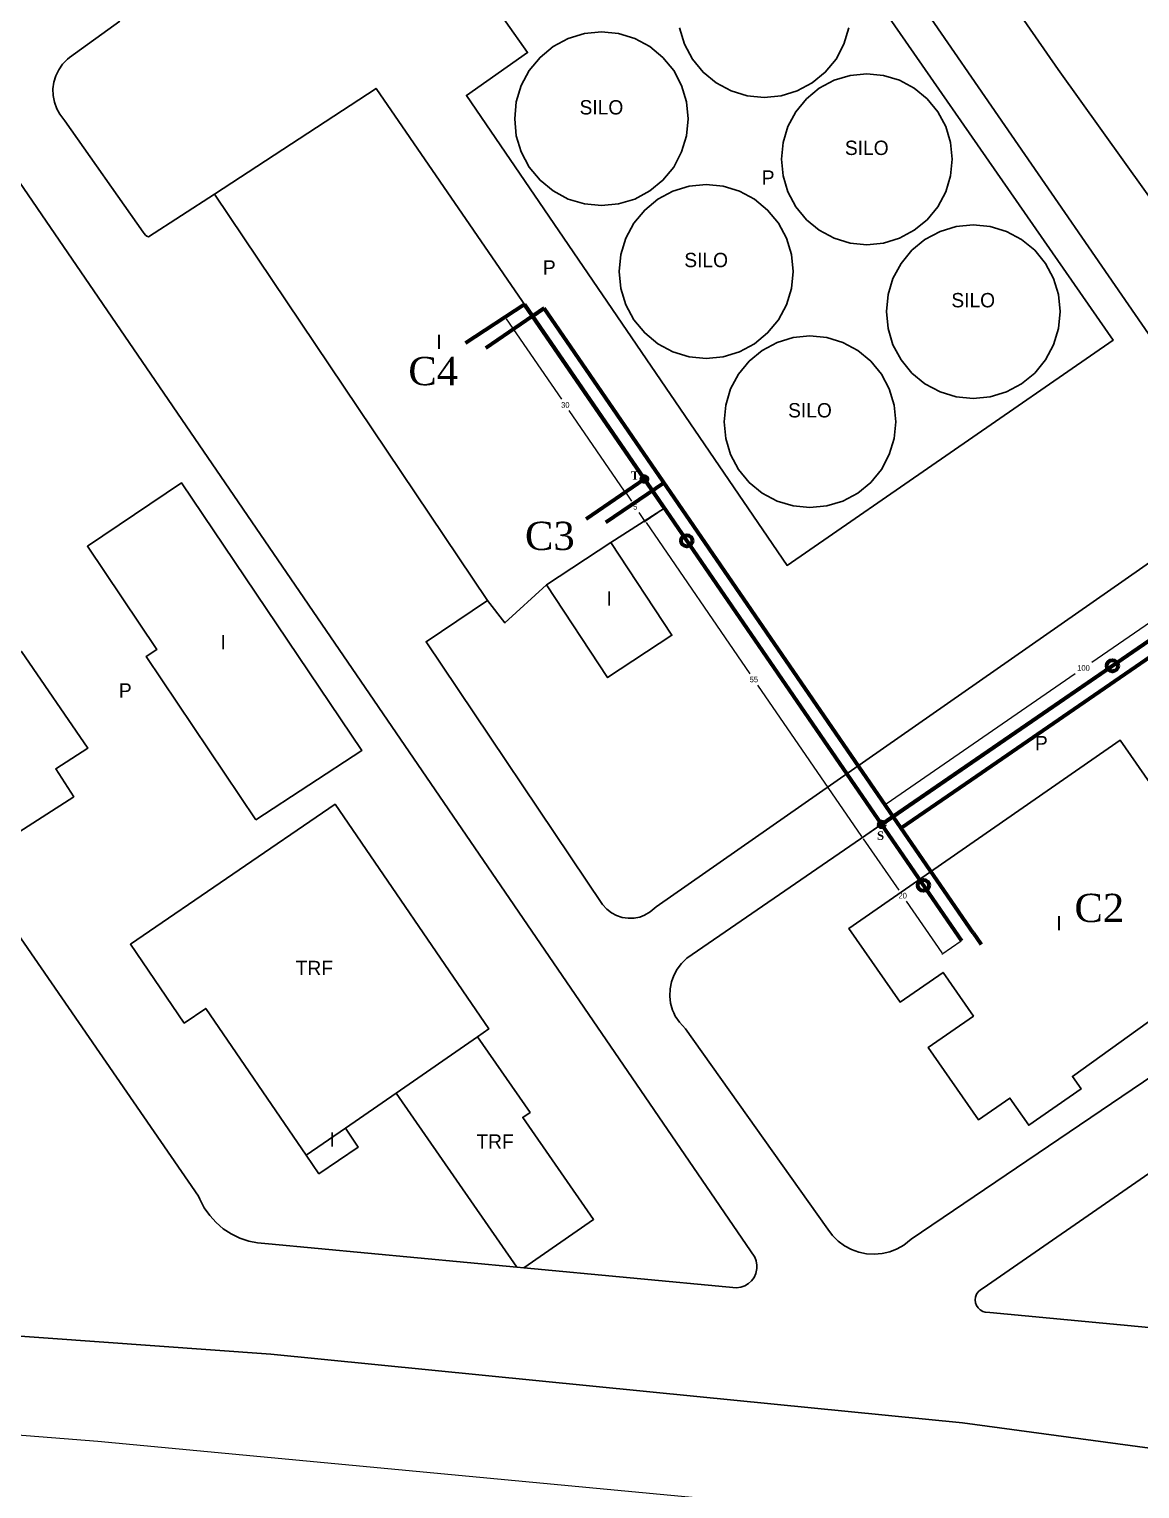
# Model space of a CAD drawing. Header units: metres. Extents: x 7469.1 to 7503.2, y 115256.8 to 115284.8.
# Drawn here: x 7485.73 to 7489.66, y 115266.85 to 115272.01 of the extents above; entities that cross this region are included whole.
import ezdxf
from ezdxf.enums import TextEntityAlignment as Align

# ---------------------------------------------------------------- set-up
doc = ezdxf.new("R2010")
doc.units = ezdxf.units.M
doc.header["$LTSCALE"] = 25.4
doc.layers.get('Defpoints').update_dxf_attribs({"linetype": 'CONTINUOUS'})
for name, color, linetype, lineweight in [('CAPA DE TEXTOS', 250, 'CONTINUOUS', 70), ('CONSTRUCCION', 255, 'CONTINUOUS', 30), ('Texto', 7, 'CONTINUOUS', 13)]:
    doc.layers.add(name, color=color, linetype=linetype, lineweight=lineweight)
for name, color, linetype, lineweight, true_color in [('Cotas', 3, 'CONTINUOUS', 18, 0x00ff00), ('Línea de condensado', 150, 'CONTINUOUS', 70, 0x007fff), ('Línea de vapor', 20, 'CONTINUOUS', 70, 0xff3f00)]:
    doc.layers.add(name, color=color, linetype=linetype, lineweight=lineweight, true_color=true_color)
doc.layers.add('PARCELA', color=7, linetype='CONTINUOUS')
doc.layers.add('SUBPARCELA', color=255, linetype='CONTINUOUS')
doc.layers.add('TXTCONSTRU', color=7, linetype='CONTINUOUS', true_color=0xbababa)
doc.styles.add('TMR  1.5mm', font='times.ttf')
doc.styles.add('TMR  1.8 mm Negrita', font='timesbd.ttf')
doc.dimstyles.new('Annotative', dxfattribs={"dimscale": 0.001, "dimtxt": 20, "dimasz": 4.572, "dimexe": 4.572, "dimexo": 1.5875, "dimgap": 10, "dimtad": 0, "dimtih": 1, "dimtoh": 1, "dimdec": 4, "dimzin": 0, "dimdsep": 46, "dimtxsty": 'Standard', "dimcen": 2.286, "dimadec": 0, "dimazin": 0, "dimtfac": 1, "dimtdec": 4, "dimtofl": 0, "dimtmove": 0, "dimatfit": 3, "dimfxl": 25.4, "dimtolj": 1, "dimtzin": 0, "dimarcsym": 0})
pattern_1 = [(0, (0, 0), (0, 6.985), [5.08, -1.905]), (90, (0, 0), (-6.985, 4e-16), [5.08, -1.905])]

# ---------------------------------------------------------------- blocks, each defined once
blk = doc.blocks.new('*D0')
at = {"layer": 'Cotas', "color": 0, "linetype": 'Continuous', "lineweight": -2, "transparency": 16777216}
for p, q in [((7487.9761, 115270.3172), (7487.9058, 115270.2689)), ((7487.9122, 115270.2677), (7488.2804, 115269.7315)), ((7488.6762, 115269.1554), (7488.3079, 115269.6915)), ((7488.7453, 115269.1973), (7488.675, 115269.149))]:
    blk.add_line(p, q, dxfattribs=at)
at = {"layer": 'Cotas', "color": 0, "linetype": 'Continuous', "transparency": 16777216}
for points in [[(7487.9128, 115270.2682), (7487.9116, 115270.2673), (7487.9096, 115270.2715)], [(7488.6768, 115269.1558), (7488.6755, 115269.1549), (7488.6787, 115269.1516)]]:
    blk.add_solid(points, dxfattribs=at)
at = {"layer": 'Defpoints', "color": 0, "linetype": 'Continuous', "transparency": 16777216}
for p in [(7487.9774, 115270.3181), (7487.9096, 115270.2715), (7488.7466, 115269.1982)]:
    blk.add_point(p, dxfattribs=at)
at = {"layer": 'Cotas', "color": 0, "linetype": 'Continuous', "transparency": 16777216, "insert": (7488.2942, 115269.7115), "char_height": 0.02, "attachment_point": 5}
blk.add_mtext('\\A1;55', dxfattribs=at)
blk = doc.blocks.new('*D1')
at = {"layer": 'Cotas', "color": 0, "linetype": 'Continuous', "lineweight": -2, "transparency": 16777216}
for p, q in [((7487.9054, 115270.4202), (7487.835, 115270.3719)), ((7487.8414, 115270.3707), (7487.8605, 115270.3428)), ((7487.9763, 115270.3169), (7487.9059, 115270.2686)), ((7487.9071, 115270.275), (7487.888, 115270.3028))]:
    blk.add_line(p, q, dxfattribs=at)
at = {"layer": 'Cotas', "color": 0, "linetype": 'Continuous', "transparency": 16777216}
for points in [[(7487.842, 115270.3711), (7487.8407, 115270.3703), (7487.8388, 115270.3745)], [(7487.9077, 115270.2754), (7487.9065, 115270.2745), (7487.9097, 115270.2712)]]:
    blk.add_solid(points, dxfattribs=at)
at = {"layer": 'Defpoints', "color": 0, "linetype": 'Continuous', "transparency": 16777216}
for p in [(7487.9067, 115270.4211), (7487.8388, 115270.3745), (7487.9776, 115270.3178)]:
    blk.add_point(p, dxfattribs=at)
at = {"layer": 'Cotas', "color": 0, "linetype": 'Continuous', "transparency": 16777216, "insert": (7487.8742, 115270.3228), "char_height": 0.02, "attachment_point": 5}
blk.add_mtext('\\A1;5', dxfattribs=at)
blk = doc.blocks.new('*D2')
at = {"layer": 'Cotas', "color": 0, "linetype": 'Continuous', "lineweight": -2, "transparency": 16777216}
for p, q in [((7487.4794, 115271.0376), (7487.4104, 115270.9902)), ((7487.4167, 115270.989), (7487.6127, 115270.7036)), ((7487.8362, 115270.3782), (7487.6402, 115270.6636)), ((7487.904, 115270.4193), (7487.835, 115270.3719))]:
    blk.add_line(p, q, dxfattribs=at)
at = {"layer": 'Cotas', "color": 0, "linetype": 'Continuous', "transparency": 16777216}
for points in [[(7487.4174, 115270.9894), (7487.4161, 115270.9885), (7487.4141, 115270.9927)], [(7487.8368, 115270.3787), (7487.8355, 115270.3778), (7487.8388, 115270.3745)]]:
    blk.add_solid(points, dxfattribs=at)
at = {"layer": 'Defpoints', "color": 0, "linetype": 'Continuous', "transparency": 16777216}
for p in [(7487.4141, 115270.9927), (7487.4807, 115271.0385), (7487.9054, 115270.4202)]:
    blk.add_point(p, dxfattribs=at)
at = {"layer": 'Cotas', "color": 0, "linetype": 'Continuous', "transparency": 16777216, "insert": (7487.6265, 115270.6836), "char_height": 0.02, "attachment_point": 5}
blk.add_mtext('\\A1;30', dxfattribs=at)
blk = doc.blocks.new('*D3')
at = {"layer": 'Cotas', "color": 0, "linetype": 'Continuous', "lineweight": -2, "transparency": 16777216}
for p, q in [((7490.1607, 115270.2327), (7489.4906, 115269.7721)), ((7490.1927, 115270.1942), (7490.1618, 115270.2391)), ((7488.7624, 115269.2715), (7489.4324, 115269.7321)), ((7488.7869, 115269.2278), (7488.756, 115269.2727))]:
    blk.add_line(p, q, dxfattribs=at)
at = {"layer": 'Cotas', "color": 0, "linetype": 'Continuous', "transparency": 16777216}
for points in [[(7490.1602, 115270.2333), (7490.1611, 115270.2321), (7490.1644, 115270.2353)], [(7488.7619, 115269.2722), (7488.7628, 115269.2709), (7488.7586, 115269.2689)]]:
    blk.add_solid(points, dxfattribs=at)
at = {"layer": 'Defpoints', "color": 0, "linetype": 'Continuous', "transparency": 16777216}
for p in [(7490.1936, 115270.1929), (7488.7586, 115269.2689), (7488.7878, 115269.2265)]:
    blk.add_point(p, dxfattribs=at)
at = {"layer": 'Cotas', "color": 0, "linetype": 'Continuous', "transparency": 16777216, "insert": (7489.4615, 115269.7521), "char_height": 0.02, "attachment_point": 5}
blk.add_mtext('\\A1;100', dxfattribs=at)
blk = doc.blocks.new('*D6')
at = {"layer": 'Cotas', "color": 0, "linetype": 'Continuous', "lineweight": -2, "transparency": 16777216}
for p, q in [((7488.744, 115269.1964), (7488.6751, 115269.1488)), ((7488.6815, 115269.1476), (7488.8073, 115268.9658)), ((7488.9607, 115268.7439), (7488.8349, 115268.9258)), ((7489.0283, 115268.7851), (7488.9595, 115268.7375))]:
    blk.add_line(p, q, dxfattribs=at)
at = {"layer": 'Cotas', "color": 0, "linetype": 'Continuous', "transparency": 16777216}
for points in [[(7488.6821, 115269.1481), (7488.6809, 115269.1472), (7488.6789, 115269.1514)], [(7488.9613, 115268.7443), (7488.96, 115268.7435), (7488.9633, 115268.7401)]]:
    blk.add_solid(points, dxfattribs=at)
at = {"layer": 'Defpoints', "color": 0, "linetype": 'Continuous', "transparency": 16777216}
for p in [(7488.7453, 115269.1973), (7488.6789, 115269.1514), (7489.0296, 115268.786)]:
    blk.add_point(p, dxfattribs=at)
at = {"layer": 'Cotas', "color": 0, "linetype": 'Continuous', "transparency": 16777216, "insert": (7488.8211, 115268.9458), "char_height": 0.02, "attachment_point": 5}
blk.add_mtext('\\A1;20', dxfattribs=at)

msp = doc.modelspace()

# ---------------------------------------------------------------- hatches: boundary and pattern name
at = {"layer": 'CAPA DE TEXTOS', "linetype": 'Continuous'}
h = msp.add_hatch(dxfattribs=at)
h.set_pattern_fill('ANGLE', color=256)
h.set_pattern_definition(pattern_1)
edge = h.paths.add_edge_path()
edge.add_arc((7487.90666, 115270.42111), 0.01, 0, 360)
h = msp.add_hatch(dxfattribs=at)
h.set_pattern_fill('ANGLE', color=256)
h.set_pattern_definition(pattern_1)
edge = h.paths.add_edge_path()
edge.add_arc((7488.74657, 115269.19817), 0.01, 0, 360)

# ---------------------------------------------------------------- linework, layer by layer
for centre in [(7487.90666, 115270.42111), (7488.74657, 115269.19817)]:
    msp.add_circle(centre, 0.01, dxfattribs=at)
at = {"layer": 'CONSTRUCCION'}
for points in [[(7488.33289, 115273.36961), (7489.37174, 115271.87146), (7489.91014, 115271.12007), (7489.98244, 115271.01917), (7490.00154, 115271.00112), (7490.02377, 115270.98709)], [(7489.91014, 115271.12007), (7489.37174, 115271.87146), (7488.33289, 115273.36961)], [(7490.01168, 115270.4718), (7488.05791, 115273.30533)], [(7488.05791, 115273.30533), (7490.01168, 115270.4718)], [(7487.94805, 115272.57188), (7487.7893, 115272.79896), (7487.72885, 115272.75679), (7487.64097, 115272.88201), (7487.45223, 115272.74993), (7487.30568, 115272.65087), (7487.05091, 115272.47382), (7487.14489, 115272.33946), (7487.3293, 115272.46825), (7487.48195, 115272.25005), (7487.33971, 115272.15048), (7487.49287, 115271.93153), (7487.27647, 115271.7799), (7488.41185, 115270.11542), (7489.5668, 115270.9135), (7488.42049, 115272.56426), (7488.21298, 115272.42024), (7488.05575, 115272.64656), (7487.94805, 115272.57188)], [(7487.94805, 115272.57188), (7488.05575, 115272.64656), (7488.21298, 115272.42024), (7488.42049, 115272.56426), (7489.5668, 115270.9135), (7488.41185, 115270.11542), (7487.27647, 115271.7799), (7487.49287, 115271.93153), (7487.33971, 115272.15048), (7487.48195, 115272.25005), (7487.52412, 115272.18985), (7487.69861, 115272.31203), (7487.74459, 115272.24624), (7488.03416, 115272.44894), (7487.94805, 115272.57188)], [(7486.04914, 115272.0422), (7485.87032, 115271.91369), (7485.86364, 115271.90822), (7485.84622, 115271.89028), (7485.83254, 115271.87079), (7485.82214, 115271.84938), (7485.81527, 115271.82658), (7485.81209, 115271.803), (7485.8127, 115271.7792), (7485.81708, 115271.75579), (7485.82554, 115271.73221), (7485.83612, 115271.71316), (7485.85452, 115271.6896), (7486.13208, 115271.2959), (7486.13495, 115271.29092), (7486.14012, 115271.2849), (7486.14506, 115271.28152), (7486.15071, 115271.27955), (7486.38442, 115271.43039), (7487.35038, 115269.99071), (7487.1337, 115269.84515), (7487.75805, 115268.91488), (7487.77331, 115268.89796), (7487.78972, 115268.88511), (7487.80809, 115268.87524), (7487.82786, 115268.86866), (7487.84847, 115268.86558), (7487.86933, 115268.86605), (7487.89016, 115268.87015), (7487.90733, 115268.87645), (7487.92714, 115268.88823), (7487.94821, 115268.90634), (7490.01125, 115270.34621)], [(7486.38442, 115271.43039), (7486.15071, 115271.27955), (7486.14506, 115271.28152), (7486.14012, 115271.2849), (7486.13495, 115271.29092), (7486.13208, 115271.2959), (7485.85452, 115271.6896), (7485.83612, 115271.71316), (7485.82554, 115271.73221), (7485.81708, 115271.75579), (7485.8127, 115271.7792), (7485.81209, 115271.803), (7485.81527, 115271.82658), (7485.82214, 115271.84938), (7485.83254, 115271.87079), (7485.84622, 115271.89028), (7485.86364, 115271.90822), (7485.87032, 115271.91369), (7486.04914, 115272.0422)], [(7487.97192, 115271.91452), (7487.92544, 115271.95262), (7487.8721, 115271.98106), (7487.81444, 115271.99859), (7487.75449, 115272.00443), (7487.69455, 115271.99859), (7487.63689, 115271.98106), (7487.58381, 115271.95262), (7487.53707, 115271.91452), (7487.49897, 115271.86778), (7487.47052, 115271.81469), (7487.453, 115271.75704), (7487.44715, 115271.69709), (7487.453, 115271.63715), (7487.47052, 115271.57949), (7487.49897, 115271.52615), (7487.53707, 115271.47967), (7487.58381, 115271.44131), (7487.63689, 115271.41287), (7487.69455, 115271.39559), (7487.75449, 115271.3895), (7487.81444, 115271.39559), (7487.8721, 115271.41287), (7487.92544, 115271.44131), (7487.97192, 115271.47967), (7488.01027, 115271.52615), (7488.03847, 115271.57949), (7488.05599, 115271.63715), (7488.06209, 115271.69709), (7488.05599, 115271.75704), (7488.03847, 115271.81469), (7488.01027, 115271.86778), (7487.97192, 115271.91452)], [(7487.97192, 115271.91452), (7488.01027, 115271.86778), (7488.03847, 115271.81469), (7488.05599, 115271.75704), (7488.06209, 115271.69709), (7488.05599, 115271.63715), (7488.03847, 115271.57949), (7488.01027, 115271.52615), (7487.97192, 115271.47967), (7487.92544, 115271.44131), (7487.8721, 115271.41287), (7487.81444, 115271.39559), (7487.75449, 115271.3895), (7487.69455, 115271.39559), (7487.63689, 115271.41287), (7487.58381, 115271.44131), (7487.53707, 115271.47967), (7487.49897, 115271.52615), (7487.47052, 115271.57949), (7487.453, 115271.63715), (7487.44715, 115271.69709), (7487.453, 115271.75704), (7487.47052, 115271.81469), (7487.49897, 115271.86778), (7487.53707, 115271.91452), (7487.58381, 115271.95262), (7487.63689, 115271.98106), (7487.69455, 115271.99859), (7487.75449, 115272.00443), (7487.81444, 115271.99859), (7487.8721, 115271.98106), (7487.92544, 115271.95262), (7487.97192, 115271.91452)], [(7488.03059, 115272.01866), (7488.04812, 115271.96125), (7488.07631, 115271.90842), (7488.11441, 115271.86194), (7488.16064, 115271.82384), (7488.21374, 115271.79564), (7488.27089, 115271.77837), (7488.33058, 115271.77253), (7488.39027, 115271.77837), (7488.44767, 115271.79564), (7488.5005, 115271.82384), (7488.54699, 115271.86194), (7488.58509, 115271.90842), (7488.61328, 115271.96125), (7488.63055, 115272.01866)], [(7488.63055, 115272.01866), (7488.61328, 115271.96125), (7488.58509, 115271.90842), (7488.54699, 115271.86194), (7488.5005, 115271.82384), (7488.44767, 115271.79564), (7488.39027, 115271.77837), (7488.33058, 115271.77253), (7488.27089, 115271.77837), (7488.21374, 115271.79564), (7488.16064, 115271.82384), (7488.11441, 115271.86194), (7488.07631, 115271.90842), (7488.04812, 115271.96125), (7488.03059, 115272.01866)], [(7488.97371, 115271.66941), (7488.94551, 115271.72173), (7488.90792, 115271.7677), (7488.8622, 115271.8053), (7488.80988, 115271.83324), (7488.75298, 115271.85051), (7488.69405, 115271.85635), (7488.63512, 115271.85051), (7488.57823, 115271.83324), (7488.5259, 115271.8053), (7488.48018, 115271.7677), (7488.44234, 115271.72173), (7488.4144, 115271.66941), (7488.39738, 115271.61276), (7488.39154, 115271.55358), (7488.39738, 115271.49465), (7488.41439, 115271.43801), (7488.44233, 115271.38569), (7488.48017, 115271.33971), (7488.5259, 115271.30212), (7488.57823, 115271.27418), (7488.63512, 115271.25691), (7488.69405, 115271.25107), (7488.75298, 115271.25691), (7488.80988, 115271.27418), (7488.8622, 115271.30212), (7488.90792, 115271.33971), (7488.94551, 115271.38569), (7488.97371, 115271.43801), (7488.99072, 115271.49465), (7488.99657, 115271.55358), (7488.99072, 115271.61276), (7488.97371, 115271.66941)], [(7488.97371, 115271.66941), (7488.99072, 115271.61276), (7488.99657, 115271.55358), (7488.99072, 115271.49465), (7488.97371, 115271.43801), (7488.94551, 115271.38569), (7488.90792, 115271.33971), (7488.8622, 115271.30212), (7488.80988, 115271.27418), (7488.75298, 115271.25691), (7488.69405, 115271.25107), (7488.63512, 115271.25691), (7488.57823, 115271.27418), (7488.5259, 115271.30212), (7488.48017, 115271.33971), (7488.44233, 115271.38569), (7488.41439, 115271.43801), (7488.39738, 115271.49465), (7488.39154, 115271.55358), (7488.39738, 115271.61276), (7488.4144, 115271.66941), (7488.44234, 115271.72173), (7488.48018, 115271.7677), (7488.5259, 115271.8053), (7488.57823, 115271.83324), (7488.63512, 115271.85051), (7488.69405, 115271.85635), (7488.75298, 115271.85051), (7488.80988, 115271.83324), (7488.8622, 115271.8053), (7488.90792, 115271.7677), (7488.94551, 115271.72173), (7488.97371, 115271.66941)], [(7490.01125, 115270.34621), (7487.94821, 115268.90634), (7487.92714, 115268.88823), (7487.90733, 115268.87645), (7487.89016, 115268.87015), (7487.86933, 115268.86605), (7487.84847, 115268.86558), (7487.82786, 115268.86866), (7487.80809, 115268.87524), (7487.78972, 115268.88511), (7487.77331, 115268.89796), (7487.75805, 115268.91488), (7487.1337, 115269.84515), (7487.35038, 115269.99071), (7487.41237, 115269.9117), (7487.55993, 115270.04633), (7487.77634, 115269.71841), (7488.00392, 115269.86828), (7487.78751, 115270.19645), (7487.97743, 115270.31807), (7486.95635, 115271.80481), (7486.38442, 115271.43039)], [(7487.35038, 115269.99071), (7486.38442, 115271.43039), (7486.95635, 115271.80481), (7487.97743, 115270.31807), (7487.78751, 115270.19645), (7487.55993, 115270.04633), (7487.41237, 115269.9117), (7487.35038, 115269.99071)], [(7485.63215, 115271.56242), (7488.29737, 115267.66563), (7488.30259, 115267.65227), (7488.30525, 115267.63679), (7488.3052, 115267.62517), (7488.30123, 115267.60782), (7488.29493, 115267.59419), (7488.28603, 115267.58209), (7488.27489, 115267.572), (7488.26196, 115267.56436), (7488.24776, 115267.55946), (7488.23286, 115267.55749), (7487.47988, 115267.62804), (7487.72654, 115267.79917), (7487.47584, 115268.16036), (7487.5015, 115268.17814), (7487.31557, 115268.44636), (7487.35519, 115268.47379), (7486.81138, 115269.26933), (7486.08621, 115268.77351), (7486.27696, 115268.49437), (7486.35342, 115268.54669), (7486.70876, 115268.02701), (7486.75372, 115267.96097), (7486.89317, 115268.05571), (7486.84795, 115268.122), (7487.02804, 115268.24672), (7487.45537, 115267.63035), (7486.57531, 115267.7133), (7486.53702, 115267.71605), (7486.50573, 115267.72241), (7486.47342, 115267.73332), (7486.44326, 115267.74799), (7486.4152, 115267.76637), (7486.3897, 115267.78816), (7486.36717, 115267.813), (7486.34797, 115267.8405), (7486.33181, 115267.87133), (7486.32727, 115267.88192), (7485.51561, 115269.05848), (7485.88608, 115269.29589), (7485.82232, 115269.39539), (7485.93617, 115269.46837), (7485.70068, 115269.81079)], [(7487.47988, 115267.62804), (7488.23286, 115267.55749), (7488.24776, 115267.55946), (7488.26196, 115267.56436), (7488.27489, 115267.572), (7488.28603, 115267.58209), (7488.29493, 115267.59419), (7488.30123, 115267.60782), (7488.3052, 115267.62517), (7488.30525, 115267.63679), (7488.30259, 115267.65227), (7488.29737, 115267.66563), (7485.63215, 115271.56242)], [(7488.38137, 115271.32727), (7488.34301, 115271.374), (7488.29628, 115271.4121), (7488.24319, 115271.44055), (7488.18553, 115271.45808), (7488.12533, 115271.46417), (7488.06539, 115271.45808), (7488.00748, 115271.44055), (7487.95439, 115271.4121), (7487.90766, 115271.374), (7487.8693, 115271.32727), (7487.84085, 115271.27393), (7487.82333, 115271.21627), (7487.81749, 115271.15633), (7487.82333, 115271.09613), (7487.84085, 115271.03847), (7487.8693, 115270.98512), (7487.90766, 115270.93863), (7487.95439, 115270.90028), (7488.00748, 115270.87183), (7488.06539, 115270.85431), (7488.12533, 115270.84846), (7488.18553, 115270.85431), (7488.24319, 115270.87183), (7488.29628, 115270.90029), (7488.34301, 115270.93865), (7488.38137, 115270.98513), (7488.40981, 115271.03847), (7488.42734, 115271.09613), (7488.43318, 115271.15633), (7488.42734, 115271.21627), (7488.40981, 115271.27393), (7488.38137, 115271.32727)], [(7488.38137, 115271.32727), (7488.40981, 115271.27393), (7488.42734, 115271.21627), (7488.43318, 115271.15633), (7488.42734, 115271.09613), (7488.40981, 115271.03847), (7488.38137, 115270.98513), (7488.34301, 115270.93865), (7488.29628, 115270.90029), (7488.24319, 115270.87183), (7488.18553, 115270.85431), (7488.12533, 115270.84846), (7488.06539, 115270.85431), (7488.00748, 115270.87183), (7487.95439, 115270.90028), (7487.90766, 115270.93863), (7487.8693, 115270.98512), (7487.84085, 115271.03847), (7487.82333, 115271.09613), (7487.81749, 115271.15633), (7487.82333, 115271.21627), (7487.84085, 115271.27393), (7487.8693, 115271.32727), (7487.90766, 115271.374), (7487.95439, 115271.4121), (7488.00748, 115271.44055), (7488.06539, 115271.45808), (7488.12533, 115271.46417), (7488.18553, 115271.45808), (7488.24319, 115271.44055), (7488.29628, 115271.4121), (7488.34301, 115271.374), (7488.38137, 115271.32727)], [(7489.37884, 115271.01409), (7489.37274, 115271.07428), (7489.35521, 115271.13194), (7489.32677, 115271.18503), (7489.28867, 115271.23176), (7489.24193, 115271.26986), (7489.18884, 115271.29831), (7489.13119, 115271.31584), (7489.07099, 115271.32193), (7489.01104, 115271.31584), (7488.95339, 115271.29831), (7488.90005, 115271.26986), (7488.85356, 115271.23176), (7488.81521, 115271.18503), (7488.78676, 115271.13194), (7488.76924, 115271.07428), (7488.76339, 115271.01409), (7488.76924, 115270.95414), (7488.78676, 115270.89648), (7488.81521, 115270.84314), (7488.85356, 115270.79666), (7488.90005, 115270.75831), (7488.95339, 115270.72986), (7489.01104, 115270.71233), (7489.07099, 115270.70649), (7489.13119, 115270.71233), (7489.18884, 115270.72986), (7489.24193, 115270.75831), (7489.28867, 115270.79666), (7489.32677, 115270.84314), (7489.35521, 115270.89648), (7489.37274, 115270.95414), (7489.37884, 115271.01409)], [(7489.37884, 115271.01409), (7489.37274, 115270.95414), (7489.35521, 115270.89648), (7489.32677, 115270.84314), (7489.28867, 115270.79666), (7489.24193, 115270.75831), (7489.18884, 115270.72986), (7489.13119, 115270.71233), (7489.07099, 115270.70649), (7489.01104, 115270.71233), (7488.95339, 115270.72986), (7488.90005, 115270.75831), (7488.85356, 115270.79666), (7488.81521, 115270.84314), (7488.78676, 115270.89648), (7488.76924, 115270.95414), (7488.76339, 115271.01409), (7488.76924, 115271.07428), (7488.78676, 115271.13194), (7488.81521, 115271.18503), (7488.85356, 115271.23176), (7488.90005, 115271.26986), (7488.95339, 115271.29831), (7489.01104, 115271.31584), (7489.07099, 115271.32193), (7489.13119, 115271.31584), (7489.18884, 115271.29831), (7489.24193, 115271.26986), (7489.28867, 115271.23176), (7489.32677, 115271.18503), (7489.35521, 115271.13194), (7489.37274, 115271.07428), (7489.37884, 115271.01409)], [(7488.66178, 115270.87693), (7488.6092, 115270.90512), (7488.55231, 115270.92239), (7488.49287, 115270.92823), (7488.43369, 115270.92239), (7488.37654, 115270.90512), (7488.32396, 115270.87693), (7488.27799, 115270.83907), (7488.24014, 115270.79309), (7488.21195, 115270.74051), (7488.19468, 115270.68336), (7488.18883, 115270.62418), (7488.19468, 115270.56475), (7488.21195, 115270.50785), (7488.24014, 115270.45527), (7488.27799, 115270.40904), (7488.32396, 115270.3712), (7488.37654, 115270.34326), (7488.43369, 115270.32599), (7488.49287, 115270.32014), (7488.55231, 115270.32599), (7488.6092, 115270.34326), (7488.66178, 115270.3712), (7488.70801, 115270.40904), (7488.74586, 115270.45527), (7488.7738, 115270.50785), (7488.79107, 115270.56475), (7488.79691, 115270.62418), (7488.79107, 115270.68336), (7488.7738, 115270.74053), (7488.74586, 115270.79311), (7488.70801, 115270.83908), (7488.66178, 115270.87693)], [(7488.66178, 115270.87693), (7488.70801, 115270.83908), (7488.74586, 115270.79311), (7488.7738, 115270.74053), (7488.79107, 115270.68336), (7488.79691, 115270.62418), (7488.79107, 115270.56475), (7488.7738, 115270.50785), (7488.74586, 115270.45527), (7488.70801, 115270.40904), (7488.66178, 115270.3712), (7488.6092, 115270.34326), (7488.55231, 115270.32599), (7488.49287, 115270.32014), (7488.43369, 115270.32599), (7488.37654, 115270.34326), (7488.32396, 115270.3712), (7488.27799, 115270.40904), (7488.24014, 115270.45527), (7488.21195, 115270.50785), (7488.19468, 115270.56475), (7488.18883, 115270.62418), (7488.19468, 115270.68336), (7488.21195, 115270.74051), (7488.24014, 115270.79309), (7488.27799, 115270.83907), (7488.32396, 115270.87693), (7488.37654, 115270.90512), (7488.43369, 115270.92239), (7488.49287, 115270.92823), (7488.55231, 115270.92239), (7488.6092, 115270.90512), (7488.66178, 115270.87693)], [(7486.53096, 115269.21447), (7486.90587, 115269.45933), (7486.26782, 115270.40777), (7485.93406, 115270.18323), (7486.17993, 115269.81747), (7486.14209, 115269.79232), (7486.53096, 115269.21447)], [(7486.53096, 115269.21447), (7486.14209, 115269.79232), (7486.17993, 115269.81747), (7485.93406, 115270.18323), (7486.26782, 115270.40777), (7486.90587, 115269.45933), (7486.53096, 115269.21447)], [(7487.78751, 115270.19645), (7488.00392, 115269.86828), (7487.77634, 115269.71841), (7487.55993, 115270.04633), (7487.78751, 115270.19645)], [(7490.09456, 115270.12478), (7488.05665, 115268.72392), (7488.03755, 115268.70563), (7488.02234, 115268.68571), (7488.01037, 115268.66368), (7488.00191, 115268.64009), (7487.9972, 115268.61546), (7487.99634, 115268.5904), (7487.99934, 115268.56553), (7488.00641, 115268.54037), (7488.01031, 115268.53082), (7488.01605, 115268.51935), (7488.03035, 115268.49767), (7488.05189, 115268.47397), (7488.55058, 115267.77338), (7488.55557, 115267.76523), (7488.57301, 115267.74194), (7488.59269, 115267.72235), (7488.61502, 115267.70579), (7488.63948, 115267.69262), (7488.66559, 115267.6831), (7488.69279, 115267.67747), (7488.72053, 115267.6758), (7488.74821, 115267.67815), (7488.77527, 115267.68448), (7488.80133, 115267.69458), (7488.82515, 115267.70834), (7488.85139, 115267.72885), (7490.79259, 115269.0448)], [(7490.79259, 115269.0448), (7488.85139, 115267.72885), (7488.82515, 115267.70834), (7488.80133, 115267.69458), (7488.77527, 115267.68448), (7488.74821, 115267.67815), (7488.72053, 115267.6758), (7488.69279, 115267.67747), (7488.66559, 115267.6831), (7488.63948, 115267.69262), (7488.61502, 115267.70579), (7488.59269, 115267.72235), (7488.57301, 115267.74194), (7488.55557, 115267.76523), (7488.55058, 115267.77338), (7488.05189, 115268.47397), (7488.03035, 115268.49767), (7488.01605, 115268.51935), (7488.01031, 115268.53082), (7488.00641, 115268.54037), (7487.99934, 115268.56553), (7487.99634, 115268.5904), (7487.9972, 115268.61546), (7488.00191, 115268.64009), (7488.01037, 115268.66368), (7488.02234, 115268.68571), (7488.03755, 115268.70563), (7488.05665, 115268.72392), (7490.09456, 115270.12478)], [(7485.51561, 115269.05848), (7485.2144, 115269.49509), (7485.70068, 115269.81079), (7485.93617, 115269.46837), (7485.82232, 115269.39539), (7485.88608, 115269.29589), (7485.51561, 115269.05848)], [(7490.08723, 115268.78318), (7489.59066, 115269.49668), (7488.63054, 115268.82991), (7488.8119, 115268.5688), (7488.96404, 115268.67421), (7489.07148, 115268.51953), (7488.91146, 115268.40827), (7489.08926, 115268.15199), (7489.20077, 115268.2292), (7489.26757, 115268.13294), (7489.45299, 115268.26172), (7489.42226, 115268.30591), (7490.08723, 115268.78318)], [(7490.08723, 115268.78318), (7489.42226, 115268.30591), (7489.45299, 115268.26172), (7489.26757, 115268.13294), (7489.20077, 115268.2292), (7489.08926, 115268.15199), (7488.91146, 115268.40827), (7489.07148, 115268.51953), (7488.96404, 115268.67421), (7488.8119, 115268.5688), (7488.63054, 115268.82991), (7489.59066, 115269.49668), (7490.08723, 115268.78318)], [(7486.70876, 115268.02701), (7486.35342, 115268.54669), (7486.27696, 115268.49437), (7486.08621, 115268.77351), (7486.81138, 115269.26933), (7487.35519, 115268.47379), (7487.31557, 115268.44636), (7487.02804, 115268.24672), (7486.84795, 115268.122), (7486.70876, 115268.02701)], [(7485.51561, 115269.05848), (7486.32727, 115267.88192), (7486.33181, 115267.87133), (7486.34797, 115267.8405), (7486.36717, 115267.813), (7486.3897, 115267.78816), (7486.4152, 115267.76637), (7486.44326, 115267.74799), (7486.47342, 115267.73332), (7486.50573, 115267.72241), (7486.53702, 115267.71605), (7486.57531, 115267.7133), (7487.45537, 115267.63035), (7487.47988, 115267.62804)], [(7490.82029, 115268.74242), (7489.1064, 115267.55607), (7489.09653, 115267.54996), (7489.08845, 115267.54243), (7489.08282, 115267.53401), (7489.07928, 115267.52451), (7489.07801, 115267.51445), (7489.07909, 115267.50438), (7489.08246, 115267.49481)], [(7489.08246, 115267.49481), (7489.07909, 115267.50438), (7489.07801, 115267.51445), (7489.07928, 115267.52451), (7489.08282, 115267.53401), (7489.08845, 115267.54243), (7489.09653, 115267.54996), (7489.1064, 115267.55607), (7490.82029, 115268.74242)], [(7487.45537, 115267.63035), (7487.02804, 115268.24672), (7487.31557, 115268.44636), (7487.5015, 115268.17814), (7487.47584, 115268.16036), (7487.72654, 115267.79917), (7487.47988, 115267.62804), (7487.45537, 115267.63035)], [(7486.84795, 115268.122), (7486.89317, 115268.05571), (7486.75372, 115267.96097), (7486.70876, 115268.02701), (7486.84795, 115268.122)], [(7491.04019, 115266.80698), (7489.03266, 115267.0793), (7488.09239, 115267.17259), (7486.5836, 115267.32227), (7485.77887, 115267.38009), (7482.87599, 115267.58865), (7482.80857, 115267.57696), (7481.08802, 115267.27847), (7481.10879, 115267.48977), (7480.5729, 115267.45981), (7480.54437, 115267.46064), (7480.48604, 115267.46612)], [(7489.08246, 115267.49481), (7489.08793, 115267.48628), (7489.09522, 115267.47923), (7489.10439, 115267.47378), (7489.11358, 115267.47067), (7489.13013, 115267.46979), (7489.86788, 115267.40024)], [(7489.86788, 115267.40024), (7489.13013, 115267.46979), (7489.11358, 115267.47067), (7489.10439, 115267.47378), (7489.09522, 115267.47923), (7489.08793, 115267.48628), (7489.08246, 115267.49481)]]:
    msp.add_lwpolyline(points, dxfattribs=at)
at = {"layer": 'Línea de condensado', "linetype": 'Continuous'}
for p, q in [((7487.55159, 115271.02644), (7487.34551, 115270.88491)), ((7488.816, 115269.18539), (7487.55159, 115271.02644)), ((7487.97607, 115270.40813), (7487.76954, 115270.26726)), ((7489.07085, 115268.81432), (7488.816, 115269.18539)), ((7489.07085, 115268.81432), (7489.09916, 115268.7731))]:
    msp.add_line(p, q, dxfattribs=at)
msp.add_lwpolyline([(7490.44582, 115270.30558), (7490.26442, 115270.18089), (7489.06321, 115269.35517), (7488.816, 115269.18539)], dxfattribs=at)
at = {"layer": 'Línea de vapor', "linetype": 'Continuous'}
for p, q in [((7487.48206, 115271.03935), (7487.27274, 115270.90266)), ((7487.48206, 115271.03935), (7488.74657, 115269.19817)), ((7487.69805, 115270.72487), (7487.48206, 115271.03935)), ((7487.90666, 115270.42111), (7487.48206, 115271.03935)), ((7487.48206, 115271.03935), (7487.51037, 115270.99813)), ((7487.51037, 115270.99813), (7487.55159, 115271.02644)), ((7487.97743, 115270.31807), (7487.69805, 115270.72487)), ((7487.90666, 115270.42111), (7487.70058, 115270.27958)), ((7487.97743, 115270.31807), (7487.90666, 115270.42111)), ((7490.3962, 115270.33213), (7488.74657, 115269.19817)), ((7490.3962, 115270.33213), (7488.74657, 115269.19817)), ((7488.74657, 115269.19817), (7489.02964, 115268.78601))]:
    msp.add_line(p, q, dxfattribs=at)
msp.add_lwpolyline([(7488.74657, 115269.19817), (7490.09456, 115270.12478), (7490.11488, 115270.14047)], dxfattribs=at)
for centre in [(7488.05654, 115270.20262), (7489.56382, 115269.75995), (7488.89463, 115268.98244)]:
    msp.add_circle(centre, 0.02, dxfattribs=at)
at = {"layer": 'PARCELA'}
for points in [[(7491.04019, 115266.80698), (7489.03266, 115267.0793), (7488.09239, 115267.17259), (7486.5836, 115267.32227), (7485.77887, 115267.38009), (7482.87599, 115267.58865), (7482.80857, 115267.57696), (7481.08802, 115267.27847), (7481.10879, 115267.48977), (7480.5729, 115267.45981), (7480.54437, 115267.46064), (7480.48604, 115267.46612)], [(7480.70542, 115263.38558), (7481.05611, 115266.95368), (7482.89878, 115267.22284), (7483.22437, 115267.231), (7483.61321, 115267.20036), (7485.97141, 115267.01451), (7488.35103, 115266.78953)]]:
    msp.add_lwpolyline(points, dxfattribs=at)
at = {"layer": 'SUBPARCELA'}
msp.add_lwpolyline([(7481.09543, 115266.95942), (7482.89878, 115267.22284), (7483.22437, 115267.231), (7483.61321, 115267.20036), (7485.97141, 115267.01451), (7488.35103, 115266.78953)], dxfattribs=at)

# ---------------------------------------------------------------- texts
at = {"layer": 'CAPA DE TEXTOS', "linetype": 'Continuous', "char_height": 0.03, "attachment_point": 1, "style": 'TMR  1.8 mm Negrita'}
for s, insert in [('T', (7487.85788, 115270.4488)), ('S', (7488.73018, 115269.17348))]:
    msp.add_mtext_dynamic_manual_height_columns(s, width=0.0148387, gutter_width=0.0254, heights=[0], dxfattribs=dict(at, insert=insert))
at = {"layer": 'Texto', "linetype": 'Continuous', "char_height": 0.1, "attachment_point": 1, "style": 'TMR  1.5mm'}
for s, insert in [('C4', (7487.07049, 115270.85368)), ('C3', (7487.48345, 115270.27011)), ('C2', (7489.42924, 115268.95256))]:
    msp.add_mtext_dynamic_manual_height_columns(s, width=0.3130016, gutter_width=0.0254, heights=[0.00929], dxfattribs=dict(at, insert=insert))
at = {"layer": 'TXTCONSTRU'}
for s, p in [('SILO', (7487.75439, 115271.69707)), ('SILO', (7488.69394, 115271.55356)), ('P', (7488.34469, 115271.44815)), ('P', (7487.56973, 115271.12988)), ('SILO', (7488.12523, 115271.1563)), ('SILO', (7489.07087, 115271.01406)), ('I', (7487.17934, 115270.86649)), ('SILO', (7488.49277, 115270.62417)), ('I', (7487.78182, 115269.95742)), ('I', (7486.41505, 115269.80273)), ('P', (7486.06834, 115269.63179)), ('P', (7489.31217, 115269.44536)), ('I', (7489.37466, 115268.80756)), ('TRF', (7486.73788, 115268.64907)), ('I', (7486.80088, 115268.0415)), ('TRF', (7487.37771, 115268.03439))]:
    msp.add_text(s, height=0.0508, dxfattribs=at).set_placement(p, align=Align.BOTTOM_CENTER)

# ---------------------------------------------------------------- dimensions: what is measured, and where the dimension line sits
at = {"layer": 'Cotas', "linetype": 'Continuous'}
for p1, p2, distance, text, picture, middle in [((7487.90535, 115270.42022), (7487.48073, 115271.03848), 0.08079, '30', '*D2', (7487.62645, 115270.68361)), ((7487.97761, 115270.31782), (7487.90666, 115270.42111), 0.08237, '5', '*D1', (7487.87423, 115270.32283)), ((7488.74657, 115269.19817), (7487.97743, 115270.31807), 0.08228, '55', '*D0', (7488.29418, 115269.71154)), ((7490.1936, 115270.19286), (7488.78777, 115269.22649), -0.05151, '100', '*D3', (7489.46151, 115269.75212)), ((7489.02964, 115268.78601), (7488.74526, 115269.19727), 0.08069, '20', '*D6', (7488.82108, 115268.94575))]:
    dim = msp.add_aligned_dim(p1=p1, p2=p2, distance=distance, text=text, dimstyle='Annotative', dxfattribs=at)
    dim.commit()
    dim.dimension.update_dxf_attribs({"geometry": picture, "text_midpoint": middle})

doc.saveas('drawing.dxf')
